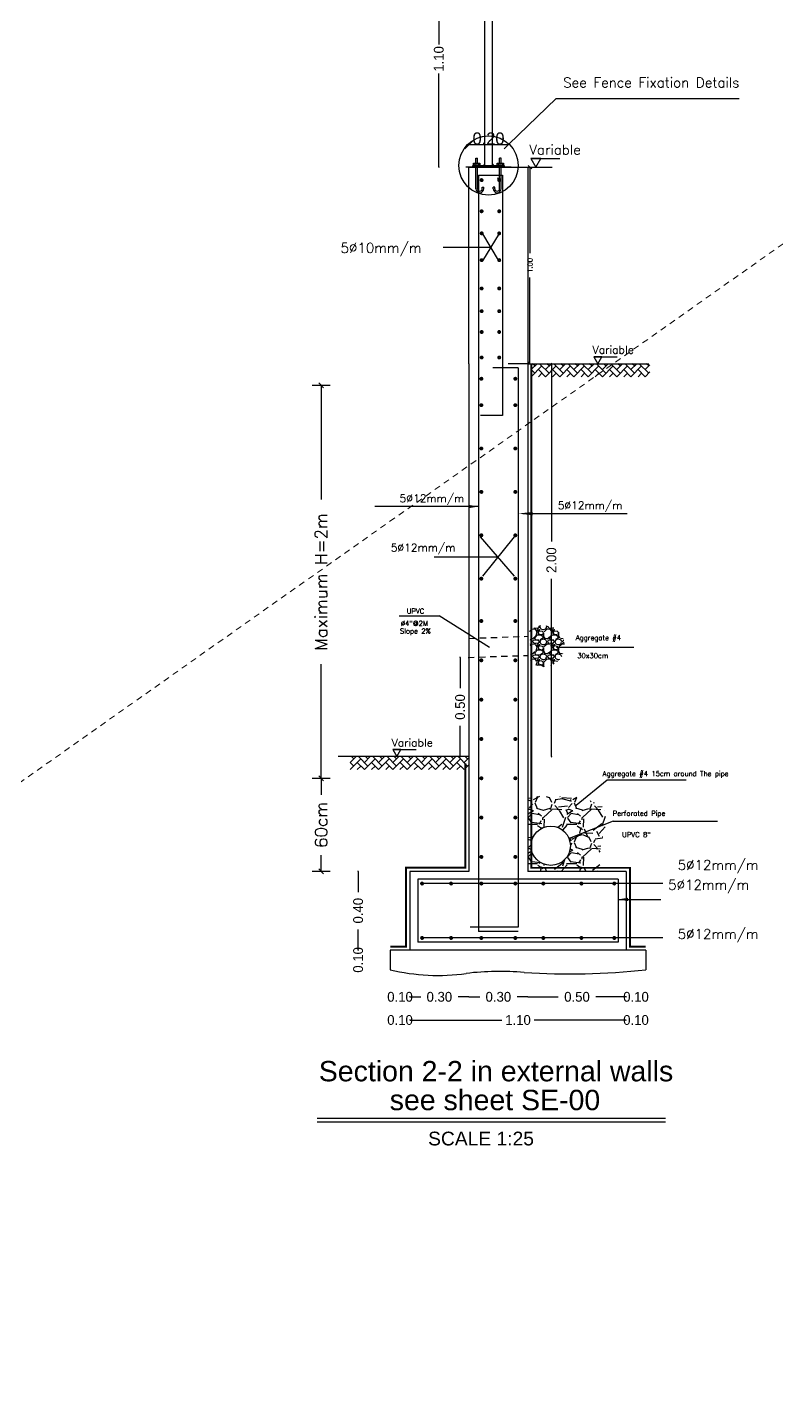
# Model space of a CAD drawing. Extents: x 166525 to 167198, y 178739 to 179747.
# Drawn here: x 166631.54 to 166646.79, y 179003.05 to 179030.7 of the extents above; entities that cross this region are included whole.
import ezdxf

# ---------------------------------------------------------------- set-up
doc = ezdxf.new("R2010")
doc.units = 0
doc.header["$MEASUREMENT"] = 0
for name, pattern in [('AUSGEZOGEN', [0]), ('DASHDOT', [25.4, 12.7, -6.35, 0, -6.35]), ('DASHED2', [0.375, 0.25, -0.125]), ('HIDDEN2', [0.1875, 0.125, -0.0625])]:
    doc.linetypes.add(name, pattern=pattern)
doc.layers.get('0').update_dxf_attribs({"linetype": 'CONTINUOUS'})
doc.layers.get('DEFPOINTS').update_dxf_attribs({"linetype": 'CONTINUOUS'})
for name, color, linetype in [('05', 1, 'CONTINUOUS'), ('10 Stru-Hatch', 8, 'CONTINUOUS'), ('11 Stru-Dim', 4, 'CONTINUOUS'), ('13 Stru-TEXT', 7, 'CONTINUOUS'), ('A-Elevation 18', 1, 'CONTINUOUS'), ('beams', 4, 'CONTINUOUS'), ('DIM', 144, 'CONTINUOUS'), ('EBENE0', 7, 'AUSGEZOGEN'), ('FINCE', 2, 'CONTINUOUS'), ('HATCH', 40, 'CONTINUOUS'), ('HATCHSOLID', 5, 'CONTINUOUS'), ('NUMBERS', 6, 'CONTINUOUS'), ('OUT', 6, 'CONTINUOUS'), ('points', 8, 'CONTINUOUS'), ('POLI', 3, 'CONTINUOUS'), ('RIB', 3, 'CONTINUOUS'), ('ST', 2, 'CONTINUOUS'), ('SYMBOL1', 8, 'CONTINUOUS'), ('TEXT', 7, 'CONTINUOUS'), ('TXT', 6, 'CONTINUOUS'), ('win', 4, 'CONTINUOUS')]:
    doc.layers.add(name, color=color, linetype=linetype)
doc.layers.add('BEAM', color=6, linetype='CONTINUOUS', lineweight=13)
doc.styles.add('FUTURA', font='SAS_____.PFB')
doc.styles.add('ROMANS', font='romans.shx')
doc.styles.add('STABC', font='romans', dxfattribs={"bigfont": 'b'})
doc.dimstyles.new('1-25', dxfattribs={"dimtxt": 0.2, "dimasz": 0.01, "dimexe": 0, "dimexo": 0, "dimgap": 0.08, "dimtad": 0, "dimlfac": 0.25, "dimzin": 0, "dimdsep": 46, "dimtxsty": 'Standard', "dimblk1": 'OBLIQUE', "dimblk2": 'OBLIQUE', "dimsah": 1, "dimcen": 0, "dimse1": 1, "dimse2": 1, "dimclrd": 256, "dimclre": 256, "dimclrt": 4, "dimadec": 0, "dimazin": 0, "dimtfac": 5.555556, "dimtix": 1, "dimtofl": 0, "dimtmove": 2, "dimatfit": 3, "dimldrblk": 'OBLIQUE', "dimfxl": 1, "dimtolj": 1, "dimtzin": 0, "dimarcsym": 0})
doc.dimstyles.new('1.50', dxfattribs={"dimtxt": 0.1, "dimasz": 0.07, "dimexe": 0.18, "dimexo": 0.0625, "dimgap": 0.1, "dimtad": 0, "dimdec": 1, "dimlfac": 0.5, "dimzin": 0, "dimdsep": 46, "dimtxsty": 'STABC', "dimblk": 'OBLIQUE', "dimcen": 0, "dimse1": 1, "dimse2": 1, "dimclrd": 8, "dimclrt": 4, "dimadec": 0, "dimazin": 0, "dimtfac": 1, "dimtdec": 1, "dimtofl": 0, "dimtmove": 0, "dimatfit": 3, "dimfxl": 1, "dimtolj": 1, "dimtzin": 0, "dimarcsym": 0})
doc.dimstyles.new('1.50ma', dxfattribs={"dimtxt": 0.25, "dimasz": 0.1635, "dimexe": 0.18, "dimexo": 0.0625, "dimgap": 0, "dimtad": 1, "dimlfac": 0.5, "dimzin": 0, "dimdsep": 46, "dimtxsty": 'Standard', "dimblk": 'OBLIQUE', "dimcen": 0, "dimse1": 1, "dimse2": 1, "dimclrd": 250, "dimclrt": 4, "dimadec": 0, "dimazin": 0, "dimtfac": 1, "dimtix": 1, "dimtofl": 0, "dimtmove": 0, "dimatfit": 3, "dimldrblk": 'OBLIQUE', "dimfxl": 0.18, "dimtolj": 1, "dimtzin": 0, "dimarcsym": 0})
doc.dimstyles.new('D2', dxfattribs={"dimtxt": 0.25, "dimasz": 0.1, "dimexe": 0.18, "dimexo": 0.06, "dimgap": 0.09, "dimtad": 0, "dimzin": 0, "dimdsep": 46, "dimtxsty": 'ROMANS', "dimblk1": 'OBLIQUE', "dimblk2": 'OBLIQUE', "dimsah": 1, "dimcen": 0.09, "dimclrd": 3, "dimclre": 8, "dimclrt": 6, "dimadec": 0, "dimazin": 0, "dimtfac": 1, "dimtix": 1, "dimtofl": 0, "dimtmove": 2, "dimatfit": 3, "dimldrblk": 'OBLIQUE', "dimfxl": 1, "dimtolj": 1, "dimtzin": 0, "dimarcsym": 0})

# ---------------------------------------------------------------- blocks, each defined once
blk = doc.blocks.new('_OBLIQUE')
at = {"color": 0, "linetype": 'ByBlock'}
blk.add_line((-0.5, -0.5), (0.5, 0.5), dxfattribs=at)
blk = doc.blocks.new('*D275')
at = {"layer": 'DEFPOINTS', "color": 0, "transparency": 16777216}
for p in [(166639.632, 179013.519), (166638.275, 179011.917), (166639.632, 179011.917)]:
    blk.add_point(p, dxfattribs=at)
at = {"layer": 'HATCHSOLID', "lineweight": -2, "transparency": 16777216}
for p, q in [((166638.275, 179013.519), (166638.275, 179013.098)), ((166638.275, 179011.917), (166638.275, 179012.338))]:
    blk.add_line(p, q, dxfattribs=at)
at = {"layer": 'HATCHSOLID', "lineweight": -2, "transparency": 16777216, "xscale": 0.01, "yscale": 0.01, "zscale": 0.01}
for p, rotation in [((166638.275, 179013.519), 90), ((166638.275, 179011.917), 270)]:
    blk.add_blockref('_OBLIQUE', p, dxfattribs=dict(at, rotation=rotation))
at = {"layer": 'HATCHSOLID', "color": 4, "transparency": 16777216, "insert": (166638.275, 179012.718), "char_height": 0.2, "attachment_point": 5, "rotation": 90}
blk.add_mtext('\\A1;0.40', dxfattribs=at)
blk = doc.blocks.new('*D276')
at = {"layer": 'DEFPOINTS', "color": 0, "transparency": 16777216}
for p in [(166638.275, 179011.917), (166639.232, 179011.917), (166639.232, 179011.517)]:
    blk.add_point(p, dxfattribs=at)
at = {"layer": 'HATCHSOLID', "color": 4, "transparency": 16777216, "insert": (166638.275, 179011.717), "char_height": 0.2, "attachment_point": 5, "rotation": 90}
blk.add_mtext('\\A1;0.10', dxfattribs=at)
blk = doc.blocks.new('*D277')
at = {"layer": 'DEFPOINTS', "color": 0, "transparency": 16777216}
for p in [(166640.527, 179013.519), (166641.727, 179013.517), (166640.527, 179010.965)]:
    blk.add_point(p, dxfattribs=at)
at = {"layer": 'HATCHSOLID', "lineweight": -2, "transparency": 16777216}
for p, q in [((166640.527, 179010.965), (166640.747, 179010.965)), ((166641.727, 179010.965), (166641.507, 179010.965))]:
    blk.add_line(p, q, dxfattribs=at)
at = {"layer": 'HATCHSOLID', "lineweight": -2, "transparency": 16777216, "xscale": 0.01, "yscale": 0.01, "zscale": 0.01, "rotation": 180}
blk.add_blockref('_OBLIQUE', (166640.527, 179010.965), dxfattribs=at)
at = {"layer": 'HATCHSOLID', "lineweight": -2, "transparency": 16777216, "xscale": 0.01, "yscale": 0.01, "zscale": 0.01}
blk.add_blockref('_OBLIQUE', (166641.727, 179010.965), dxfattribs=at)
at = {"layer": 'HATCHSOLID', "color": 4, "transparency": 16777216, "insert": (166641.127, 179010.965), "char_height": 0.2, "attachment_point": 5}
blk.add_mtext('\\A1;0.30', dxfattribs=at)
blk = doc.blocks.new('*D278')
at = {"layer": 'DEFPOINTS', "color": 0, "transparency": 16777216}
for p in [(166639.327, 179013.519), (166640.527, 179013.519), (166639.327, 179010.965)]:
    blk.add_point(p, dxfattribs=at)
at = {"layer": 'HATCHSOLID', "lineweight": -2, "transparency": 16777216}
for p, q in [((166639.327, 179010.965), (166639.547, 179010.965)), ((166640.527, 179010.965), (166640.307, 179010.965))]:
    blk.add_line(p, q, dxfattribs=at)
at = {"layer": 'HATCHSOLID', "lineweight": -2, "transparency": 16777216, "xscale": 0.01, "yscale": 0.01, "zscale": 0.01, "rotation": 180}
blk.add_blockref('_OBLIQUE', (166639.327, 179010.965), dxfattribs=at)
at = {"layer": 'HATCHSOLID', "lineweight": -2, "transparency": 16777216, "xscale": 0.01, "yscale": 0.01, "zscale": 0.01}
blk.add_blockref('_OBLIQUE', (166640.527, 179010.965), dxfattribs=at)
at = {"layer": 'HATCHSOLID', "color": 4, "transparency": 16777216, "insert": (166639.927, 179010.965), "char_height": 0.2, "attachment_point": 5}
blk.add_mtext('\\A1;0.30', dxfattribs=at)
blk = doc.blocks.new('*D279')
at = {"layer": 'DEFPOINTS', "color": 0, "transparency": 16777216}
for p in [(166639.327, 179013.519), (166638.927, 179011.917), (166638.927, 179010.965)]:
    blk.add_point(p, dxfattribs=at)
at = {"layer": 'HATCHSOLID', "color": 4, "transparency": 16777216, "insert": (166639.127, 179010.965), "char_height": 0.2, "attachment_point": 5}
blk.add_mtext('\\A1;0.10', dxfattribs=at)
blk = doc.blocks.new('*D280')
at = {"layer": 'DEFPOINTS', "color": 0, "transparency": 16777216}
for p in [(166643.727, 179011.917), (166644.127, 179011.917), (166644.127, 179010.965)]:
    blk.add_point(p, dxfattribs=at)
at = {"layer": 'HATCHSOLID', "color": 4, "transparency": 16777216, "insert": (166643.927, 179010.965), "char_height": 0.2, "attachment_point": 5}
blk.add_mtext('\\A1;0.10', dxfattribs=at)
blk = doc.blocks.new('*D281')
at = {"layer": 'DEFPOINTS', "color": 0, "transparency": 16777216}
for p in [(166641.727, 179013.517), (166643.727, 179013.517), (166641.727, 179010.965)]:
    blk.add_point(p, dxfattribs=at)
at = {"layer": 'HATCHSOLID', "lineweight": -2, "transparency": 16777216}
for p, q in [((166641.727, 179010.965), (166642.347, 179010.965)), ((166643.727, 179010.965), (166643.107, 179010.965))]:
    blk.add_line(p, q, dxfattribs=at)
at = {"layer": 'HATCHSOLID', "lineweight": -2, "transparency": 16777216, "xscale": 0.01, "yscale": 0.01, "zscale": 0.01, "rotation": 180}
blk.add_blockref('_OBLIQUE', (166641.727, 179010.965), dxfattribs=at)
at = {"layer": 'HATCHSOLID', "lineweight": -2, "transparency": 16777216, "xscale": 0.01, "yscale": 0.01, "zscale": 0.01}
blk.add_blockref('_OBLIQUE', (166643.727, 179010.965), dxfattribs=at)
at = {"layer": 'HATCHSOLID', "color": 4, "transparency": 16777216, "insert": (166642.727, 179010.965), "char_height": 0.2, "attachment_point": 5}
blk.add_mtext('\\A1;0.50', dxfattribs=at)
blk = doc.blocks.new('*D282')
at = {"layer": 'DEFPOINTS', "color": 0, "transparency": 16777216}
for p in [(166643.727, 179012.097), (166644.127, 179012.097), (166643.727, 179010.493)]:
    blk.add_point(p, dxfattribs=at)
at = {"layer": 'HATCHSOLID', "color": 4, "transparency": 16777216, "insert": (166643.927, 179010.493), "char_height": 0.2, "attachment_point": 5}
blk.add_mtext('\\A1;0.10', dxfattribs=at)
blk = doc.blocks.new('*D283')
at = {"layer": 'DEFPOINTS', "color": 0, "transparency": 16777216}
for p in [(166638.927, 179012.097), (166639.327, 179012.097), (166638.927, 179010.493)]:
    blk.add_point(p, dxfattribs=at)
at = {"layer": 'HATCHSOLID', "color": 4, "transparency": 16777216, "insert": (166639.127, 179010.493), "char_height": 0.2, "attachment_point": 5}
blk.add_mtext('\\A1;0.10', dxfattribs=at)
blk = doc.blocks.new('*D274')
at = {"layer": 'DEFPOINTS', "color": 0, "transparency": 16777216}
for p in [(166637.523, 179023.406), (166642.299, 179023.406), (166639.671, 179015.411)]:
    blk.add_point(p, dxfattribs=at)
at = {"layer": 'NUMBERS', "color": 8, "lineweight": -2, "transparency": 16777216}
for p, q in [((166637.703, 179023.406), (166637.343, 179023.406)), ((166637.703, 179015.411), (166637.343, 179015.411))]:
    blk.add_line(p, q, dxfattribs=at)
at = {"layer": 'NUMBERS', "color": 3, "lineweight": -2, "transparency": 16777216}
for p, q in [((166637.523, 179023.406), (166637.523, 179021.082)), ((166637.523, 179015.411), (166637.523, 179017.735))]:
    blk.add_line(p, q, dxfattribs=at)
at = {"layer": 'NUMBERS', "color": 3, "lineweight": -2, "transparency": 16777216, "xscale": 0.1, "yscale": 0.1, "zscale": 0.1}
for p, rotation in [((166637.523, 179023.406), 90), ((166637.523, 179015.411), 270)]:
    blk.add_blockref('_OBLIQUE', p, dxfattribs=dict(at, rotation=rotation))
at = {"layer": 'NUMBERS', "color": 6, "transparency": 16777216, "insert": (166637.523, 179019.408), "char_height": 0.25, "attachment_point": 5, "rotation": 90, "style": 'ROMANS'}
blk.add_mtext('\\A1;Maximum H=2m', dxfattribs=at)
blk = doc.blocks.new('*D284')
at = {"layer": 'DEFPOINTS', "color": 0, "transparency": 16777216}
for p in [(166639.327, 179011.917), (166643.727, 179011.917), (166639.327, 179010.493)]:
    blk.add_point(p, dxfattribs=at)
at = {"layer": 'HATCHSOLID', "lineweight": -2, "transparency": 16777216}
for p, q in [((166639.327, 179010.493), (166641.197, 179010.493)), ((166643.727, 179010.493), (166641.857, 179010.493))]:
    blk.add_line(p, q, dxfattribs=at)
at = {"layer": 'HATCHSOLID', "lineweight": -2, "transparency": 16777216, "xscale": 0.01, "yscale": 0.01, "zscale": 0.01, "rotation": 180}
blk.add_blockref('_OBLIQUE', (166639.327, 179010.493), dxfattribs=at)
at = {"layer": 'HATCHSOLID', "lineweight": -2, "transparency": 16777216, "xscale": 0.01, "yscale": 0.01, "zscale": 0.01}
blk.add_blockref('_OBLIQUE', (166643.727, 179010.493), dxfattribs=at)
at = {"layer": 'HATCHSOLID', "color": 4, "transparency": 16777216, "insert": (166641.527, 179010.493), "char_height": 0.2, "attachment_point": 5}
blk.add_mtext('\\A1;1.10', dxfattribs=at)
blk = doc.blocks.new('*D285')
at = {"layer": 'DEFPOINTS', "color": 0, "transparency": 16777216}
for p in [(166641.796, 179023.849), (166642.207, 179023.849), (166640.527, 179015.854)]:
    blk.add_point(p, dxfattribs=at)
at = {"layer": 'HATCHSOLID', "lineweight": -2, "transparency": 16777216}
for p, q in [((166642.207, 179023.849), (166642.207, 179020.231)), ((166642.207, 179015.854), (166642.207, 179019.471))]:
    blk.add_line(p, q, dxfattribs=at)
at = {"layer": 'HATCHSOLID', "lineweight": -2, "transparency": 16777216, "xscale": 0.01, "yscale": 0.01, "zscale": 0.01}
for p, rotation in [((166642.207, 179023.849), 90), ((166642.207, 179015.854), 270)]:
    blk.add_blockref('_OBLIQUE', p, dxfattribs=dict(at, rotation=rotation))
at = {"layer": 'HATCHSOLID', "color": 4, "transparency": 16777216, "insert": (166642.207, 179019.851), "char_height": 0.2, "attachment_point": 5, "rotation": 90}
blk.add_mtext('\\A1;2.00', dxfattribs=at)
blk = doc.blocks.new('*D418')
at = {"layer": 'DEFPOINTS', "color": 0, "transparency": 16777216}
for p in [(166640.349, 179017.872), (166640.513, 179017.872), (166640.527, 179015.854)]:
    blk.add_point(p, dxfattribs=at)
at = {"layer": 'HATCHSOLID', "lineweight": -2, "transparency": 16777216}
for p, q in [((166640.349, 179017.872), (166640.349, 179017.243)), ((166640.349, 179015.854), (166640.349, 179016.483))]:
    blk.add_line(p, q, dxfattribs=at)
at = {"layer": 'HATCHSOLID', "lineweight": -2, "transparency": 16777216, "xscale": 0.01, "yscale": 0.01, "zscale": 0.01}
for p, rotation in [((166640.349, 179017.872), 90), ((166640.349, 179015.854), 270)]:
    blk.add_blockref('_OBLIQUE', p, dxfattribs=dict(at, rotation=rotation))
at = {"layer": 'HATCHSOLID', "color": 4, "transparency": 16777216, "insert": (166640.349, 179016.863), "char_height": 0.2, "attachment_point": 5, "rotation": 90}
blk.add_mtext('\\A1;0.50', dxfattribs=at)
blk = doc.blocks.new('*D419')
at = {"layer": 'DEFPOINTS', "color": 0, "transparency": 16777216}
for p in [(166640.228, 179015.411), (166637.523, 179013.519), (166640.527, 179013.519)]:
    blk.add_point(p, dxfattribs=at)
at = {"layer": 'NUMBERS', "color": 8, "lineweight": -2, "transparency": 16777216}
for p, q in [((166637.703, 179015.411), (166637.343, 179015.411)), ((166637.703, 179013.519), (166637.343, 179013.519))]:
    blk.add_line(p, q, dxfattribs=at)
at = {"layer": 'NUMBERS', "color": 3, "lineweight": -2, "transparency": 16777216}
for p, q in [((166637.523, 179015.411), (166637.523, 179015.079)), ((166637.523, 179013.519), (166637.523, 179013.851))]:
    blk.add_line(p, q, dxfattribs=at)
at = {"layer": 'NUMBERS', "color": 3, "lineweight": -2, "transparency": 16777216, "xscale": 0.1, "yscale": 0.1, "zscale": 0.1}
for p, rotation in [((166637.523, 179015.411), 90), ((166637.523, 179013.519), 270)]:
    blk.add_blockref('_OBLIQUE', p, dxfattribs=dict(at, rotation=rotation))
at = {"layer": 'NUMBERS', "color": 6, "transparency": 16777216, "insert": (166637.523, 179014.465), "char_height": 0.25, "attachment_point": 5, "rotation": 90, "style": 'ROMANS'}
blk.add_mtext('\\A1;60cm', dxfattribs=at)
blk = doc.blocks.new('*D420')
at = {"lineweight": -2, "ltscale": 0.1, "transparency": 16777216}
for p, q in [((166639.916, 179032.249), (166639.916, 179030.345)), ((166639.916, 179027.849), (166639.916, 179029.752))]:
    blk.add_line(p, q, dxfattribs=at)
at = {"layer": 'DEFPOINTS', "color": 0, "ltscale": 0.1, "transparency": 16777216}
for p in [(166639.916, 179032.249), (166640.846, 179032.249), (166640.463, 179027.849)]:
    blk.add_point(p, dxfattribs=at)
at = {"lineweight": -2, "ltscale": 0.1, "transparency": 16777216, "xscale": 0.01, "yscale": 0.01, "zscale": 0.01}
for p, rotation in [((166639.916, 179032.249), 90), ((166639.916, 179027.849), 270)]:
    blk.add_blockref('_OBLIQUE', p, dxfattribs=dict(at, rotation=rotation))
at = {"color": 4, "ltscale": 0.1, "transparency": 16777216, "insert": (166639.916, 179030.049), "char_height": 0.2, "attachment_point": 5, "rotation": 90}
blk.add_mtext('\\A1;1.10', dxfattribs=at)
blk = doc.blocks.new('*D421')
at = {"color": 250, "lineweight": -2, "ltscale": 0.1, "transparency": 16777216}
blk.add_line((166641.327, 179028.303), (166640.527, 179028.303), dxfattribs=at)
at = {"layer": 'DEFPOINTS', "color": 0, "ltscale": 0.1, "transparency": 16777216}
for p in [(166640.527, 179028.303), (166640.527, 179027.849), (166641.327, 179027.849)]:
    blk.add_point(p, dxfattribs=at)
at = {"color": 250, "lineweight": -2, "ltscale": 0.1, "transparency": 16777216, "xscale": 0.1635000000000001, "yscale": 0.1635000000000001, "zscale": 0.1635000000000001, "rotation": 180}
blk.add_blockref('_OBLIQUE', (166640.527, 179028.303), dxfattribs=at)
at = {"color": 250, "lineweight": -2, "ltscale": 0.1, "transparency": 16777216, "xscale": 0.1635000000000001, "yscale": 0.1635000000000001, "zscale": 0.1635000000000001}
blk.add_blockref('_OBLIQUE', (166641.327, 179028.303), dxfattribs=at)
at = {"color": 4, "ltscale": 0.1, "transparency": 16777216, "insert": (166640.927, 179028.428), "char_height": 0.25, "attachment_point": 5}
blk.add_mtext('\\A1;0.20', dxfattribs=at)
blk = doc.blocks.new('*D422')
at = {"color": 8, "lineweight": -2, "ltscale": 0.1, "transparency": 16777216}
for p, q in [((166641.77, 179027.849), (166641.77, 179026.094)), ((166641.77, 179023.849), (166641.77, 179025.603))]:
    blk.add_line(p, q, dxfattribs=at)
at = {"layer": 'DEFPOINTS', "color": 0, "ltscale": 0.1, "transparency": 16777216}
for p in [(166641.327, 179027.849), (166641.327, 179023.849), (166641.77, 179023.849)]:
    blk.add_point(p, dxfattribs=at)
at = {"color": 8, "lineweight": -2, "ltscale": 0.1, "transparency": 16777216, "xscale": 0.07, "yscale": 0.07, "zscale": 0.07}
for p, rotation in [((166641.77, 179027.849), 90), ((166641.77, 179023.849), 270)]:
    blk.add_blockref('_OBLIQUE', p, dxfattribs=dict(at, rotation=rotation))
at = {"color": 4, "ltscale": 0.1, "transparency": 16777216, "insert": (166641.77, 179025.849), "char_height": 0.1, "attachment_point": 5, "rotation": 90, "style": 'STABC'}
blk.add_mtext('\\A1;1.00', dxfattribs=at)

msp = doc.modelspace()

# ---------------------------------------------------------------- hatches: boundary and pattern name
at = {"layer": '10 Stru-Hatch'}
h = msp.add_hatch(dxfattribs=at)
h.set_pattern_fill('GRAVEL', color=256, scale=0.012)
h.set_pattern_definition([(228.0127875, (164564.438975, 178784.40734), (-2.43840000022, -2.74319999986), [0.041006573, -4.059658037]), (184.969741, (164564.411543, 178784.376861), (3.6575999986, 0.30480001737), [0.070368566, -6.966485867]), (132.5104471, (164564.341439, 178784.370765), (3.04800000132, -3.35279999887), [0.049617782, -4.912166735]), (267.273689, (164564.222567, 178784.294565), (0.30480000064, 6.09600000004), [0.064080542, -6.34397249]), (292.8336542, (164564.219519, 178784.230557), (-1.52400000015, 3.65759999999), [0.062836044, -6.22077693]), (357.273689, (164564.243903, 178784.172645), (-6.09600000004, 0.30480000064), [0.064080542, -6.34397249]), (37.6942405, (164564.307911, 178784.169597), (-3.96239999987, -3.048000000264), [0.08474324, -8.38957384]), (72.2553284, (164564.374967, 178784.221413), (2.1336000006, 6.7055999999), [0.080006342, -7.920630792]), (121.4295656, (164564.39935, 178784.297613), (-2.438400000375, 3.96239999983), [0.06429756, -6.365465484]), (175.2363583, (164564.365823, 178784.352477), (3.3528, -0.30480000053), [0.073405594, -3.596872434]), (222.3974378, (164564.292671, 178784.358573), (-3.657599999927, -3.352800000168), [0.09492935, -9.3980127]), (138.8140748, (164564.52432, 178784.291517), (-2.1335999999, 1.82880000017), [0.032400545, -3.2076679]), (171.4692344, (164564.499935, 178784.312853), (3.96240000015, -0.60959999932), [0.061641838, -6.10255668]), (225, (164564.43897, 178784.322), (-8e-17, -0.3048), [0.04310512, -0.387947173]), (203.1985905, (164564.41764, 178784.358573), (1.52400000006, 0.6095999999), [0.02321296, -2.298074684]), (291.8014095, (164564.3963, 178784.34943), (-0.3048, 0.9144), [0.032827874, -1.60857036]), (30.9637565, (164564.408495, 178784.31895), (0.9144, 0.6096), [0.05331836, -1.72395578]), (161.565051, (164564.45421, 178784.34638), (0.6096, -0.3048), [0.038554457, -0.925307774]), (16.3895403, (164564.219519, 178784.349429), (3.04800000004, 0.91440000001), [0.05401056, -5.3470592]), (70.3461759, (164564.271335, 178784.364669), (-1.21920000013, -3.3528), [0.045311873, -4.48586588]), (293.1985905, (164564.454215, 178784.40734), (-0.6095999999, 1.52400000006), [0.04642561, -2.27486203]), (343.6104597, (164564.472503, 178784.364669), (-3.0480000001, 0.9143999998), [0.05401056, -5.3470592]), (339.4439548, (164564.21952, 178784.160453), (-1.524, 0.6096), [0.052084224, -2.552128118]), (294.7751406, (164564.268287, 178784.142165), (-1.52400000183, 3.35279999922), [0.043640654, -4.320431206]), (66.8014095, (164564.457263, 178784.10254), (0.6095999999, 1.52400000006), [0.04642561, -2.27486203]), (17.3540246, (164564.47555, 178784.145213), (-3.96239999997, -1.21920000027), [0.05109393, -5.058285118]), (69.4439548, (164564.30791, 178784.10254), (-0.6096, -1.524), [0.02604211, -2.57817023]), (101.3099325, (164564.438975, 178784.10254), (-0.3048, 1.2192), [0.01554175, -1.538639396]), (165.9637565, (164564.43593, 178784.11778), (0.9144, -0.3048), [0.062836044, -1.19388655]), (186.009006, (164564.374967, 178784.133021), (3.04800000002, 0.30480000016), [0.05823204, -5.764963784]), (303.6900675, (164564.408495, 178784.29152), (-0.3048, 0.6096), [0.043958866, -1.055013163]), (353.1572266, (164564.432879, 178784.254941), (5.181600000094, -0.609599999736), [0.07674681, -7.59792109]), (60.9453959, (164564.50908, 178784.245797), (-1.21920000005, -2.1336), [0.03138099, -3.10672708]), (90, (164564.52432, 178784.27323), (-0.3048, 0.3048), [0.018288, -0.286512]), (120.2564372, (164564.36887, 178784.142165), (1.21919999987, -2.1336000001), [0.042344035, -4.192072893]), (48.0127875, (164564.347535, 178784.17874), (2.43840000023, 2.74319999985), [0.082013146, -4.018651464]), (0, (164564.4024, 178784.2397), (0.3048, 0.3048), [0.079248, -0.225552]), (325.3048465, (164564.481647, 178784.239701), (3.04800000119, -2.13359999838), [0.048193147, -4.771118007]), (254.054604, (164564.52127, 178784.21227), (-0.3048, -1.2192), [0.04437949, -2.174598005]), (207.64597536, (164564.509079, 178784.169597), (-5.79120000028, -3.04799999963), [0.07225741, -7.15349573]), (175.42607874, (164564.445071, 178784.136069), (-3.96240000005, 0.304800000004), [0.076443535, -7.567901575])])
h.paths.add_polyline_path([(166641.76092, 179018.40805), (166641.78526, 179017.77752, 0.6321722), (166642.47181, 179018.10352, 0.65951217)])
at = {"layer": 'beams', "linetype": 'Continuous'}
h = msp.add_hatch(dxfattribs=at)
h.set_pattern_fill('GRAVEL', color=8, scale=0.8, style=0)
h.set_pattern_definition([(228.0128, (172609.00378, 178986.91138), (-6.3999985858, -7.2000010734), [0.1076288, -10.6552704]), (184.9697, (172608.931782, 178986.83138), (9.60000084133, 0.79999304562), [0.1846944, -18.28474]), (132.5104, (172608.74778, 178986.81538), (7.99999257477, -8.8000069392), [0.1302304, -12.8928256]), (267.2737, (172608.435782, 178986.61538), (0.7999968142, 16.00000023617), [0.1681904, -16.6508464]), (292.8337, (172608.427782, 178986.44738), (-4.0000079244, 9.59999712954), [0.164924, -16.3274984]), (357.2737, (172608.491782, 178986.29538), (-16.00000023617, 0.7999968142), [0.1681904, -16.6508464]), (37.6942, (172608.659782, 178986.28738), (-10.40000587662, -7.99999232422), [0.2224232, -22.0198792]), (72.2553, (172608.835782, 178986.42338), (5.60000861023, 17.5999969852), [0.2099904, -20.7890568]), (121.4296, (172608.899782, 178986.62338), (-6.40000658742, 10.39999602932), [0.16876, -16.7072584]), (175.2364, (172608.81178, 178986.76738), (8.80000075716, -0.79999322614), [0.1926656, -9.4406104]), (222.3974, (172608.619782, 178986.783379), (-9.60000588097, -8.79999366572), [0.2491584, -24.6667]), (138.8141, (172609.22778, 178986.60738), (-5.6000023575, 4.7999978507), [0.0850408, -8.4190752]), (171.4692, (172609.163782, 178986.66338), (10.39999862798, -1.60000632805), [0.1617896, -16.0172088]), (225, (172609.0038, 178986.6874), (-8e-17, -0.80000025), [0.1131368, -1.0182336]), (203.1986, (172608.94778, 178986.78338), (3.9999997846, 1.6000010602), [0.0609264, -6.031692]), (291.8014, (172608.89178, 178986.75938), (-0.7999999284, 2.4000002184), [0.0861624, -4.2219696]), (30.9638, (172608.92378, 178986.67938), (2.399998418, 1.600001987), [0.1399432, -4.5248184]), (161.5651, (172609.04378, 178986.75138), (1.600000348, -0.799998723), [0.1011928, -2.4286296]), (16.3895, (172608.42778, 178986.75938), (8.00000175882, 2.3999941679), [0.14176, -14.034276]), (70.3462, (172608.56378, 178986.79938), (-3.19999619794, -8.8000017086), [0.1189288, -11.7739264]), (293.1986, (172609.04378, 178986.91138), (-1.6000010602, 3.9999997846), [0.121852, -5.9707664]), (343.6105, (172609.09178, 178986.79938), (-8.00000175882, 2.3999941679), [0.14176, -14.034276]), (339.444, (172608.42778, 178986.26338), (-4.0000014757, 1.5999967972), [0.136704, -6.6984992]), (294.7751, (172608.55578, 178986.21538), (-3.99999375144, 8.8000027376), [0.1145424, -11.3397144]), (66.8014, (172609.05178, 178986.11138), (1.6000010602, 3.9999997846), [0.121852, -5.9707664]), (17.354, (172609.09978, 178986.22338), (-10.4000016154, -3.19999560185), [0.1341048, -13.2763392]), (69.444, (172608.65978, 178986.11138), (-1.5999967972, -4.0000014757), [0.068352, -6.7668512]), (101.3099, (172609.00378, 178986.11138), (-0.7999981057, 3.200000602), [0.040792, -4.0384232]), (165.9638, (172608.99578, 178986.15138), (2.400000437, -0.799998446), [0.164924, -3.13356]), (186.009, (172608.83578, 178986.19138), (7.99999980082, 0.799999454), [0.15284, -15.1311384]), (303.6901, (172608.92378, 178986.60738), (-0.800001068, 1.599999646), [0.1153776, -2.7690632]), (353.1572, (172608.987782, 178986.51138), (13.59999949254, -1.60000639836), [0.2014352, -19.9420504]), (60.9454, (172609.18778, 178986.48738), (-3.2000000218, -5.6000003077), [0.0823648, -8.1541392]), (90, (172609.2278, 178986.5594), (-0.8, 0.8), [0.048, -0.752]), (120.2564, (172608.81978, 178986.21538), (3.1999959095, -5.60000196475), [0.1111392, -11.002816]), (48.0128, (172608.76378, 178986.31138), (6.3999985858, 7.2000010734), [0.2152576, -10.5476416]), (0, (172608.9078, 178986.4714), (0.8, 0.8), [0.208, -0.592]), (325.3048, (172609.11578, 178986.47138), (-7.9999954073, 5.60000688774), [0.1264912, -12.5226192]), (254.0546, (172609.21978, 178986.39938), (-0.7999999114, -3.2000001014), [0.1164816, -5.7076064]), (207.646, (172609.187782, 178986.28738), (-15.19999664592, -8.00000617063), [0.189652, -18.7755792]), (175.4261, (172609.019782, 178986.19938), (-10.40000044677, 0.79999584094), [0.2006392, -19.8632592])])
edge = h.paths.add_edge_path()
edge.add_spline(control_points=[(166643.19226, 179013.51709), (166643.18766, 179013.70992), (166643.17783, 179014.12205), (166643.44125, 179014.75922), (166642.85883, 179015.04304), (166642.33907, 179015.04029), (166641.9039, 179015.04064), (166641.72695, 179015.04079)], knot_values=[0, 0, 0, 0, 0.75491415, 1.61337929, 1.96397626, 2.93001546, 3.59204269, 3.59204269, 3.59204269, 3.59204269], degree=3, periodic=0)
edge.add_line((166641.72695, 179015.04079), (166641.72695, 179013.51709))
edge.add_line((166641.72695, 179013.51709), (166643.19226, 179013.51709))
h.paths.add_polyline_path([(166642.59226, 179014.04079, -1), (166641.79226, 179014.04079, -1)], flags=16)
at = {"layer": 'HATCH'}
h = msp.add_hatch(dxfattribs=at)
h.set_pattern_fill('AR-HBONE', color=256, scale=0.0256, style=0)
h.set_pattern_definition([(45, (166641.79573, 179023.58399), (0, 0.1448155), [0.3072, -0.1024]), (135, (166641.86813, 179023.6564), (0, 0.1448155), [0.3072, -0.1024])])
h.paths.add_polyline_path([(166644.2099, 179023.84852), (166641.79573, 179023.84852), (166641.79573, 179023.58399), (166644.2099, 179023.58399)])
h = msp.add_hatch(dxfattribs=at)
h.set_pattern_fill('AR-HBONE', color=256, scale=0.0256, style=0)
h.set_pattern_definition([(45, (166638.11276, 179015.58938), (0, 0.1448155), [0.3072, -0.1024]), (135, (166638.18517, 179015.66178), (0, 0.1448155), [0.3072, -0.1024])])
h.paths.add_polyline_path([(166640.52693, 179015.85391), (166638.11276, 179015.85391), (166638.11276, 179015.58938), (166640.52693, 179015.58938)])

# ---------------------------------------------------------------- linework, layer by layer
at = {"color": 8, "linetype": 'Continuous'}
for p, q in [((166641.34057, 179028.31682), (166642.30628, 179029.24661)), ((166642.30628, 179029.24661), (166646.02521, 179029.24661))]:
    msp.add_line(p, q, dxfattribs=at)
at = {"ltscale": 2}
msp.add_line((166641.39093, 179027.84852), (166640.46293, 179027.84852), dxfattribs=at)
at = {"color": 2, "linetype": 'Continuous'}
for p, q in [((166641.32693, 179027.84852), (166642.22397, 179027.84852)), ((166641.52979, 179023.76227), (166641.01237, 179023.76227)), ((166641.20851, 179022.79695), (166640.76352, 179022.79695))]:
    msp.add_line(p, q, dxfattribs=at)
at = {"color": 0, "linetype": 'DASHED2', "lineweight": 13, "ltscale": 0.025}
msp.add_line((166641.13274, 179027.6245), (166641.10513, 179027.6245), dxfattribs=at)
msp.add_line((166643.46323, 179014.5367), (166642.5649, 179014.18619))
at = {"layer": '05'}
for p, q in [((166637.44098, 179008.49525), (166644.5255, 179008.49525)), ((166637.44098, 179008.4218), (166644.5255, 179008.4218))]:
    msp.add_line(p, q, dxfattribs=at)
at = {"layer": '11 Stru-Dim', "linetype": 'HIDDEN2'}
for p, q in [((166640.52693, 179018.25986), (166641.72693, 179018.30169)), ((166640.51268, 179017.87194), (166641.72693, 179017.91379))]:
    msp.add_line(p, q, dxfattribs=at)
at = {"layer": 'A-Elevation 18'}
msp.add_line((166640.84633, 179032.24852), (166640.84633, 179027.88052), dxfattribs=at)
msp.add_lwpolyline([(166641.00633, 179027.88052), (166641.00633, 179032.36005), (166639.51131, 179033.85507)], dxfattribs=at)
at = {"layer": 'BEAM', "linetype": 'HIDDEN2'}
msp.add_line((166673.75305, 179045.24172), (166614.0183, 179003.05095), dxfattribs=at)
at = {"layer": 'BEAM', "color": 2, "linetype": 'Continuous'}
for p, q in [((166641.72693, 179027.84852), (166641.32693, 179027.84852)), ((166641.72693, 179023.84852), (166641.72693, 179027.84852))]:
    msp.add_line(p, q, dxfattribs=at)
at = {"layer": 'beams', "color": 2, "linetype": 'Continuous'}
msp.add_circle((166642.19226, 179014.04079), 0.4, dxfattribs=at)
at = {"layer": 'DIM', "color": 4, "linetype": 'ByBlock'}
msp.add_line((166641.72693, 179023.84852), (166644.19035, 179023.84852), dxfattribs=at)
at = {"layer": 'DIM'}
for p, q in [((166640.52693, 179015.06925), (166640.52693, 179014.82925)), ((166641.72693, 179014.66925), (166641.72693, 179014.42925))]:
    msp.add_line(p, q, dxfattribs=at)
at = {"layer": 'DIM', "ltscale": 4}
msp.add_circle((166640.92693, 179027.88052), 0.60121, dxfattribs=at)
at = {"layer": 'EBENE0', "color": 3, "linetype": 'AUSGEZOGEN'}
for p, q in [((166641.99324, 179028.02584), (166641.78849, 179028.02584)), ((166641.78849, 179028.02584), (166641.89086, 179027.84852)), ((166641.78849, 179028.02584), (166642.37855, 179028.02584)), ((166641.89086, 179027.84852), (166641.99324, 179028.02584)), ((166643.23261, 179023.99037), (166643.06881, 179023.99037)), ((166643.06881, 179023.99037), (166643.15071, 179023.84852)), ((166643.06881, 179023.99037), (166643.54086, 179023.99037)), ((166643.15071, 179023.84852), (166643.23261, 179023.99037)), ((166639.14459, 179015.99576), (166638.98079, 179015.99576)), ((166638.98079, 179015.99576), (166639.06269, 179015.85391)), ((166638.98079, 179015.99576), (166639.45284, 179015.99576)), ((166639.06269, 179015.85391), (166639.14459, 179015.99576))]:
    msp.add_line(p, q, dxfattribs=at)
at = {"layer": 'FINCE', "color": 7, "linetype": 'Continuous'}
for p in [(166639.11132, 179018.71841), (166640.94541, 179018.07138)]:
    msp.add_line(p, (166639.92027, 179018.71841), dxfattribs=at)
at = {"layer": 'FINCE', "color": 8, "linetype": 'Continuous'}
msp.add_line((166642.30683, 179018.08314), (166643.8824, 179018.08314), dxfattribs=at)
at = {"layer": 'OUT', "color": 1}
for p, q in [((166640.52693, 179023.84852), (166640.52693, 179027.84852)), ((166640.52693, 179027.84852), (166641.32693, 179027.84852)), ((166641.72693, 179027.84852), (166641.72693, 179023.84852)), ((166640.52693, 179023.84852), (166640.52693, 179016.11709)), ((166641.72693, 179023.84852), (166641.32693, 179023.84852)), ((166641.72693, 179023.84852), (166641.72693, 179013.51709)), ((166640.52693, 179016.11709), (166640.52693, 179013.51927)), ((166639.32693, 179013.51927), (166639.32693, 179011.91709)), ((166640.52693, 179013.51927), (166639.32693, 179013.51927)), ((166643.72693, 179013.51709), (166641.72693, 179013.51709)), ((166643.72693, 179013.51709), (166643.72693, 179011.91709))]:
    msp.add_line(p, q, dxfattribs=at)
at = {"layer": 'OUT', "color": 2}
for p, q in [((166640.72408, 179027.6845), (166640.72408, 179012.29567)), ((166640.72408, 179027.6845), (166641.20851, 179027.6845)), ((166641.20851, 179027.6845), (166641.20851, 179022.79695)), ((166641.52979, 179023.76227), (166641.52979, 179012.38539)), ((166640.52693, 179015.85391), (166637.86682, 179015.85391)), ((166639.48693, 179013.35709), (166639.48693, 179012.07709)), ((166643.56693, 179013.35709), (166639.48693, 179013.35709)), ((166643.56693, 179013.35709), (166643.56693, 179012.07709)), ((166641.52979, 179012.38539), (166640.55647, 179012.38539)), ((166641.53338, 179012.29567), (166640.72408, 179012.29567)), ((166643.56693, 179012.07709), (166639.48693, 179012.07709))]:
    msp.add_line(p, q, dxfattribs=at)
at = {"layer": 'OUT'}
for p, q in [((166638.92693, 179011.91709), (166638.92693, 179011.51709)), ((166644.12693, 179011.91709), (166638.92693, 179011.91709)), ((166644.12693, 179011.91709), (166644.12693, 179011.51709))]:
    msp.add_line(p, q, dxfattribs=at)
for centre, radius, start, end in [((166639.89608, 179015.51693), 4.11557, 256.379904, 278.096287), ((166641.15224, 179005.68788), 5.79413, 85.056365, 96.705252), ((166642.55186, 179026.23431), 14.80127, 266.512755, 276.108687)]:
    msp.add_arc(centre, radius, start, end, dxfattribs=at)
at = {"layer": 'points', "color": 8}
for p, q in [((166642.7122, 179014.86788), (166643.33794, 179015.38396)), ((166643.33794, 179015.38396), (166644.94929, 179015.38396)), ((166643.46323, 179014.5367), (166645.58642, 179014.5367))]:
    msp.add_line(p, q, dxfattribs=at)
at = {"layer": 'RIB', "color": 8}
for p, q in [((166641.14401, 179026.50005), (166640.80381, 179025.94304)), ((166640.80381, 179026.48767), (166641.1234, 179025.95542)), ((166640.97444, 179026.20901), (166640.00168, 179026.20901)), ((166640.72408, 179020.94201), (166638.6139, 179020.94201)), ((166641.62709, 179020.79872), (166643.74551, 179020.79872)), ((166640.76043, 179020.32399), (166641.45144, 179019.52399)), ((166641.45144, 179020.32399), (166640.80243, 179019.52399)), ((166641.11676, 179019.91145), (166639.81848, 179019.91145)), ((166644.47308, 179013.27068), (166639.54665, 179013.27068)), ((166643.56693, 179012.94786), (166644.4295, 179012.94786)), ((166644.47308, 179012.1636), (166639.54665, 179012.1636))]:
    msp.add_line(p, q, dxfattribs=at)
for points in [[(166640.5244, 179020.97529), (166640.5244, 179020.90873), (166640.72408, 179020.94201)], [(166641.82677, 179020.832), (166641.82677, 179020.76544), (166641.52979, 179020.79872)], [(166643.76661, 179012.98114), (166643.76661, 179012.91458), (166643.56693, 179012.94786)]]:
    msp.add_solid(points, dxfattribs=at)
at = {"layer": 'ST', "const_width": 0.038}
for points in [[(166640.80785, 179027.58369, -1), (166640.76585, 179027.58369, -1)], [(166641.1234, 179027.58369, 1), (166641.1654, 179027.58369, 1)], [(166640.80785, 179026.94954, -1), (166640.76585, 179026.94954, -1)], [(166641.1234, 179026.94954, 1), (166641.1654, 179026.94954, 1)], [(166640.80785, 179026.50005, -1), (166640.76585, 179026.50005, -1)], [(166641.1234, 179026.50005, 1), (166641.1654, 179026.50005, 1)], [(166640.80785, 179025.95542, -1), (166640.76585, 179025.95542, -1)], [(166641.1234, 179025.95542, 1), (166641.1654, 179025.95542, 1)], [(166640.80785, 179025.37892, -1), (166640.76585, 179025.37892, -1)], [(166641.1234, 179025.37892, 1), (166641.1654, 179025.37892, 1)], [(166640.80785, 179024.91678, -1), (166640.76585, 179024.91678, -1)], [(166641.1234, 179024.91678, 1), (166641.1654, 179024.91678, 1)], [(166640.80785, 179024.49307, -1), (166640.76585, 179024.49307, -1)], [(166641.1234, 179024.49307, 1), (166641.1654, 179024.49307, 1)], [(166640.80785, 179023.97398, -1), (166640.76585, 179023.97398, -1)], [(166641.1234, 179023.97398, 1), (166641.1654, 179023.97398, 1)], [(166640.80243, 179023.54178, -1), (166640.76043, 179023.54178, -1)], [(166641.45144, 179023.54178, 1), (166641.49344, 179023.54178, 1)], [(166640.80243, 179023.00477, -1), (166640.76043, 179023.00477, -1)], [(166641.45144, 179023.00477, 1), (166641.49344, 179023.00477, 1)], [(166640.80243, 179022.1221, -1), (166640.76043, 179022.1221, -1)], [(166641.45144, 179022.1221, 1), (166641.49344, 179022.1221, 1)], [(166640.80243, 179021.23943, -1), (166640.76043, 179021.23943, -1)], [(166641.45144, 179021.23943, 1), (166641.49344, 179021.23943, 1)], [(166640.80243, 179020.35676, -1), (166640.76043, 179020.35676, -1)], [(166641.45144, 179020.35676, 1), (166641.49344, 179020.35676, 1)], [(166640.80243, 179019.47409, -1), (166640.76043, 179019.47409, -1)], [(166641.45144, 179019.47409, 1), (166641.49344, 179019.47409, 1)], [(166640.80243, 179018.61294, -1), (166640.76043, 179018.61294, -1)], [(166641.45144, 179018.61294, 1), (166641.49344, 179018.61294, 1)], [(166640.80243, 179017.81294, -1), (166640.76043, 179017.81294, -1)], [(166641.45144, 179017.81294, 1), (166641.49344, 179017.81294, 1)], [(166640.80243, 179017.01294, -1), (166640.76043, 179017.01294, -1)], [(166641.45144, 179017.01294, 1), (166641.49344, 179017.01294, 1)], [(166640.80243, 179016.21294, -1), (166640.76043, 179016.21294, -1)], [(166641.45144, 179016.21294, 1), (166641.49344, 179016.21294, 1)], [(166640.80243, 179015.41294, -1), (166640.76043, 179015.41294, -1)], [(166641.45144, 179015.41294, 1), (166641.49344, 179015.41294, 1)], [(166640.80243, 179014.61294, -1), (166640.76043, 179014.61294, -1)], [(166641.45144, 179014.61294, 1), (166641.49344, 179014.61294, 1)], [(166640.80243, 179013.81294, -1), (166640.76043, 179013.81294, -1)], [(166641.45144, 179013.81294, 1), (166641.49344, 179013.81294, 1)], [(166639.5967, 179013.27068, -1), (166639.5547, 179013.27068, -1)], [(166640.14473, 179013.27068, 1), (166640.18673, 179013.27068, 1)], [(166640.80243, 179013.27068, -1), (166640.76043, 179013.27068, -1)], [(166641.45144, 179013.27068, 1), (166641.49344, 179013.27068, 1)], [(166642.06261, 179013.27068, -1), (166642.02061, 179013.27068, -1)], [(166642.79506, 179013.27068, 1), (166642.83706, 179013.27068, 1)], [(166643.50622, 179013.27068, -1), (166643.46422, 179013.27068, -1)], [(166639.5967, 179012.1636, -1), (166639.5547, 179012.1636, -1)], [(166640.14473, 179012.1636, 1), (166640.18673, 179012.1636, 1)], [(166640.80243, 179012.1635, 1), (166640.76043, 179012.1635, 1)], [(166641.45144, 179012.1635, -1), (166641.49344, 179012.1635, -1)], [(166642.06261, 179012.1636, -1), (166642.02061, 179012.1636, -1)], [(166642.79506, 179012.1636, 1), (166642.83706, 179012.1636, 1)], [(166643.50622, 179012.1636, -1), (166643.46422, 179012.1636, -1)]]:
    msp.add_lwpolyline(points, format="xyb", close=True, dxfattribs=at)
at = {"layer": 'SYMBOL1', "color": 4}
for p, q in [((166640.64838, 179027.92769), (166640.64838, 179027.88052)), ((166640.67093, 179027.92769), (166640.67093, 179028.02888)), ((166640.67093, 179028.02888), (166640.70293, 179028.02888)), ((166640.67093, 179027.40758), (166640.67093, 179027.84852)), ((166640.70293, 179027.92769), (166640.70293, 179028.02888)), ((166640.70293, 179027.40758), (166640.70293, 179027.84852)), ((166640.72549, 179027.92769), (166640.72549, 179027.88052)), ((166640.84633, 179027.90521), (166640.82608, 179027.88099)), ((166640.82608, 179027.88099), (166640.84633, 179027.88099)), ((166640.84633, 179027.88099), (166640.84633, 179027.90521)), ((166641.00724, 179027.88099), (166641.00724, 179027.90521)), ((166641.00724, 179027.90521), (166641.0275, 179027.88099)), ((166641.0275, 179027.88099), (166641.00724, 179027.88099)), ((166641.12838, 179027.92769), (166641.12838, 179027.88052)), ((166641.15093, 179027.92769), (166641.15093, 179028.02888)), ((166641.18293, 179028.02888), (166641.15093, 179028.02888)), ((166641.15093, 179027.40758), (166641.15093, 179027.88052)), ((166641.18293, 179027.92769), (166641.18293, 179028.02888)), ((166641.18293, 179027.40758), (166641.18293, 179027.88052)), ((166641.20549, 179027.92769), (166641.20549, 179027.88052)), ((166640.79893, 179027.40758), (166640.79893, 179027.43858)), ((166640.79893, 179027.43858), (166640.83093, 179027.43858)), ((166640.83093, 179027.40758), (166640.83093, 179027.43858)), ((166641.02293, 179027.40758), (166641.02293, 179027.43858)), ((166641.05493, 179027.43858), (166641.02293, 179027.43858)), ((166641.05493, 179027.40758), (166641.05493, 179027.43858))]:
    msp.add_line(p, q, dxfattribs=at)
for points in [[(166640.60693, 179027.88052), (166641.24693, 179027.88052), (166641.24693, 179027.84852), (166640.60693, 179027.84852)], [(166640.6217, 179027.92769), (166640.75217, 179027.92769), (166640.75217, 179027.88052), (166640.6217, 179027.88052)], [(166641.1017, 179027.92769), (166641.23217, 179027.92769), (166641.23217, 179027.88052), (166641.1017, 179027.88052)]]:
    msp.add_lwpolyline(points, close=True, dxfattribs=at)
for centre, radius, start, end in [((166640.62282, 179028.01067), 0.08683, 269.262997, 287.119085), ((166640.62282, 179027.79754), 0.08683, 72.880915, 90.737003), ((166640.68693, 179028.11733), 0.19353, 258.507912, 281.492088), ((166640.68693, 179027.6829), 0.20134, 78.959714, 101.040286), ((166640.75105, 179028.01067), 0.08683, 252.880915, 270.737003), ((166640.75105, 179027.79754), 0.08683, 89.262997, 107.119085), ((166641.10282, 179028.01067), 0.08683, 269.262997, 287.119085), ((166641.10282, 179027.79754), 0.08683, 72.880915, 90.737003), ((166641.16693, 179028.11733), 0.19353, 258.507912, 281.492088), ((166641.16693, 179027.6829), 0.20134, 78.959714, 101.040286), ((166641.23105, 179028.01067), 0.08683, 252.880915, 270.737003), ((166641.23105, 179027.79754), 0.08683, 89.262997, 107.119085), ((166640.75093, 179027.40758), 0.08, 180, 0), ((166640.75093, 179027.40758), 0.048, 180, 0), ((166641.10293, 179027.40758), 0.08, 180, 0), ((166641.10293, 179027.40758), 0.048, 180, 0)]:
    msp.add_arc(centre, radius, start, end, dxfattribs=at)
at = {"layer": 'win', "linetype": 'DASHDOT', "const_width": 0.04}
for points in [[(166641.79573, 179023.84852), (166641.79573, 179013.59045), (166643.80627, 179013.59045), (166643.80627, 179011.98571), (166644.12627, 179011.98571)], [(166640.45814, 179015.71348), (166640.45814, 179013.59263), (166639.2476, 179013.59263), (166639.2476, 179011.98571), (166638.9276, 179011.98571)]]:
    msp.add_lwpolyline(points, dxfattribs=at)

# ---------------------------------------------------------------- texts
at = {"layer": '13 Stru-TEXT', "color": 7, "style": 'ROMANS'}
for s, p in [('UPVC', (166639.26407, 179018.76266)), ('Slope 2%%%', (166639.12564, 179018.3564)), ('%%C4"@2M', (166639.1444, 179018.51318)), ('Aggregate #4 ', (166642.7017, 179018.22016)), ('30x30cm', (166642.73222, 179017.8566)), ('Aggregate #4 15cm around The pipe', (166643.24943, 179015.45757)), ('Perforated Pipe', (166643.45469, 179014.64998)), ('UPVC 8"', (166643.64481, 179014.21486))]:
    msp.add_text(s, height=0.101376, dxfattribs=at).set_placement(p)
at = {"layer": 'POLI', "color": 6, "style": 'ROMANS'}
for s, height, p in [('See Fence Fixation Details ', 0.2, (166642.44565, 179029.46933)), ('Variable', 0.2, (166641.75834, 179028.10308)), ('5%%C10mm/m ', 0.2, (166637.91821, 179026.10414)), ('Variable', 0.16, (166643.04469, 179024.05217)), ('5%%C12mm/m', 0.16, (166639.11683, 179021.02897)), ('5%%C12mm/m', 0.16, (166642.33362, 179020.88568)), ('5%%C12mm/m', 0.16, (166638.93661, 179020.02552)), ('Variable', 0.16, (166638.95667, 179016.05756)), ('5%%C12mm/m', 0.2, (166644.77508, 179013.54862)), ('5%%C12mm/m', 0.2, (166644.58224, 179013.14509)), ('5%%C12mm/m', 0.2, (166644.77508, 179012.14413))]:
    msp.add_text(s, height=height, dxfattribs=at).set_placement(p)
at = {"layer": 'TEXT', "color": 4, "style": 'FUTURA'}
for s, p in [(' Section 2-2 in external walls', (166637.31391, 179009.24634)), (' see sheet SE-00 ', (166638.75655, 179008.65936))]:
    msp.add_text(s, height=0.4145541, dxfattribs=at).set_placement(p)
at = {"layer": 'TXT', "style": 'FUTURA'}
msp.add_text('SCALE 1:25', height=0.28, dxfattribs=at).set_placement((166639.69856, 179007.9422))

# ---------------------------------------------------------------- dimensions: what is measured, and where the dimension line sits
at = {"ltscale": 0.1}
dim = msp.add_linear_dim(base=(166639.91628, 179032.24852), p1=(166640.46293, 179027.84852), p2=(166640.84633, 179032.24852), angle=90, dimstyle='1-25', dxfattribs=at)
dim.commit()
dim.dimension.update_dxf_attribs({"geometry": '*D420', "text_midpoint": (166639.91628, 179030.04852)})
dim = msp.add_linear_dim(base=(166640.52693, 179028.30319), p1=(166641.32693, 179027.84852), p2=(166640.52693, 179027.84852), text='0.20', dimstyle='1.50ma', dxfattribs=at)
dim.commit()
dim.dimension.update_dxf_attribs({"geometry": '*D421', "text_midpoint": (166640.92693, 179028.42819)})
dim = msp.add_linear_dim(base=(166641.76953, 179023.84852), p1=(166641.32693, 179027.84852), p2=(166641.32693, 179023.84852), angle=90, text='1.00', dimstyle='1.50', dxfattribs=at)
dim.commit()
dim.dimension.update_dxf_attribs({"geometry": '*D422', "text_midpoint": (166641.76953, 179025.84852)})
at = {"layer": 'HATCHSOLID', "color": 2}
dim = msp.add_linear_dim(base=(166642.2074, 179023.84852), p1=(166640.52693, 179015.85391), p2=(166641.79573, 179023.84852), angle=90, text='2.00', dimstyle='1-25', dxfattribs=at)
dim.commit()
dim.dimension.update_dxf_attribs({"geometry": '*D285', "text_midpoint": (166642.2074, 179019.85122)})
for base, p1, p2, picture, middle in [((166640.34925, 179017.87194), (166640.52693, 179015.85391), (166640.51268, 179017.87194), '*D418', (166640.34925, 179016.86292)), ((166638.27502, 179011.91709), (166639.63154, 179013.51927), (166639.63154, 179011.91709), '*D275', (166638.27502, 179012.71818)), ((166638.27502, 179011.91709), (166639.23154, 179011.51709), (166639.23154, 179011.91709), '*D276', (166638.27502, 179011.71709))]:
    dim = msp.add_linear_dim(base=base, p1=p1, p2=p2, angle=90, dimstyle='1-25', dxfattribs=at)
    dim.commit()
    dim.dimension.update_dxf_attribs({"geometry": picture, "text_midpoint": middle})
for base, p1, p2, picture, middle in [((166638.92693, 179010.96547), (166639.32693, 179013.51927), (166638.92693, 179011.91709), '*D279', (166639.12693, 179010.96547)), ((166639.32693, 179010.96547), (166640.52693, 179013.51927), (166639.32693, 179013.51927), '*D278', (166639.92693, 179010.96547)), ((166640.52693, 179010.96547), (166641.72693, 179013.51709), (166640.52693, 179013.51927), '*D277', (166641.12693, 179010.96547)), ((166641.72693, 179010.96547), (166643.72693, 179013.51709), (166641.72693, 179013.51709), '*D281', (166642.72693, 179010.96547)), ((166638.92693, 179010.49303), (166639.32693, 179012.09716), (166638.92693, 179012.09716), '*D283', (166639.12693, 179010.49303)), ((166643.72693, 179010.49303), (166644.12693, 179012.09716), (166643.72693, 179012.09716), '*D282', (166643.92693, 179010.49303)), ((166644.12693, 179010.96547), (166643.72693, 179011.91709), (166644.12693, 179011.91709), '*D280', (166643.92693, 179010.96547))]:
    dim = msp.add_linear_dim(base=base, p1=p1, p2=p2, dimstyle='1-25', dxfattribs=at)
    dim.commit()
    dim.dimension.update_dxf_attribs({"geometry": picture, "text_midpoint": middle})
dim = msp.add_aligned_dim(p1=(166643.72693, 179011.91709), p2=(166639.32693, 179011.91709), distance=1.42406, dimstyle='1-25', dxfattribs=at)
dim.commit()
dim.dimension.update_dxf_attribs({"geometry": '*D284', "text_midpoint": (166641.52693, 179010.49303)})
at = {"layer": 'NUMBERS', "color": 1}
for base, p1, p2, angle, text, picture, middle in [((166637.52292, 179023.40559), (166639.67133, 179015.41098), (166642.29867, 179023.40559), 270, 'Maximum H=2m', '*D274', (166637.52292, 179019.40829)), ((166637.52292, 179013.51927), (166640.22797, 179015.41098), (166640.52693, 179013.51927), 90, '60cm', '*D419', (166637.52292, 179014.46513))]:
    dim = msp.add_linear_dim(base=base, p1=p1, p2=p2, angle=angle, text=text, dimstyle='D2', override={"dimfxl": 0.18, "dimfxlon": 1}, dxfattribs=at)
    dim.commit()
    dim.dimension.update_dxf_attribs({"geometry": picture, "text_midpoint": middle})

doc.saveas('drawing.dxf')
